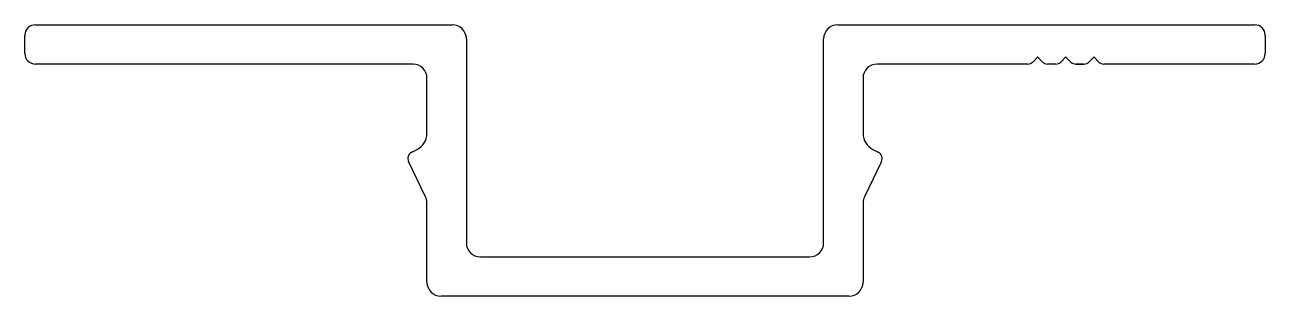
# Model space of a CAD drawing. Header units: inches. Extents: x -21.5 to 22.6, y -0.1 to 9.6.
import ezdxf

# ---------------------------------------------------------------- set-up
doc = ezdxf.new("R2010")
doc.units = ezdxf.units.IN
doc.header["$MEASUREMENT"] = 0
doc.layers.add('DRAWING', color=4, linetype='Continuous')

msp = doc.modelspace()

# ---------------------------------------------------------------- linework, layer by layer
at = {"layer": 'DRAWING', "color": 7, "linetype": 'Continuous'}
for p, q in [((-21.092, 9.561), (-6.274, 9.561)), ((7.43, 9.561), (22.249, 9.561)), ((-21.472, 8.541), (-21.472, 9.181)), ((-5.774, 9.061), (-5.774, 1.796)), ((6.93, 1.796), (6.93, 9.061)), ((22.629, 9.181), (22.629, 8.541)), ((14.534, 8.406), (14.363, 8.235)), ((14.716, 8.235), (14.545, 8.406)), ((15.534, 8.406), (15.363, 8.235)), ((15.716, 8.235), (15.545, 8.406)), ((16.534, 8.406), (16.363, 8.235)), ((16.716, 8.235), (16.545, 8.406)), ((-7.674, 8.161), (-21.092, 8.161)), ((14.186, 8.161), (8.83, 8.161)), ((14.186, 8.161), (14.186, 8.161)), ((14.186, 8.161), (14.186, 8.161)), ((15.186, 8.161), (14.893, 8.161)), ((16.186, 8.161), (15.893, 8.161)), ((15.893, 8.161), (16.186, 8.161)), ((16.186, 8.161), (15.893, 8.161)), ((15.893, 8.161), (16.186, 8.161)), ((16.186, 8.161), (15.893, 8.161)), ((22.249, 8.161), (16.893, 8.161)), ((16.893, 8.161), (16.893, 8.161)), ((16.893, 8.161), (16.893, 8.161)), ((-7.174, 5.69), (-7.174, 7.661)), ((8.33, 7.661), (8.33, 5.69)), ((-7.716, 5.03), (-7.524, 5.126)), ((8.68, 5.126), (8.872, 5.03)), ((-7.223, 3.44), (-7.83, 4.698)), ((8.986, 4.698), (8.38, 3.44)), ((-7.174, 0.396), (-7.174, 3.223)), ((8.33, 3.223), (8.33, 0.396)), ((-5.274, 1.296), (6.43, 1.296)), ((7.83, -0.104), (-6.674, -0.104))]:
    msp.add_line(p, q, dxfattribs=at)
for centre, radius, start, end in [((-21.092, 9.181), 0.38, 90, 180), ((-6.274, 9.061), 0.5, 0, 90), ((7.43, 9.061), 0.5, 90, 180), ((22.249, 9.181), 0.38, 0, 90), ((-21.092, 8.541), 0.38, 180, 270), ((14.539, 8.4), 0.008, 45, 135), ((15.539, 8.4), 0.008, 45, 135), ((16.539, 8.4), 0.008, 45, 135), ((22.249, 8.541), 0.38, 270, 360), ((-7.674, 7.661), 0.5, 0, 90), ((8.83, 7.661), 0.5, 90, 180), ((14.186, 8.411), 0.25, 270, 315), ((14.893, 8.411), 0.25, 225, 270), ((15.186, 8.411), 0.25, 270, 315), ((15.893, 8.411), 0.25, 225, 270), ((16.186, 8.411), 0.25, 270, 315), ((16.893, 8.411), 0.25, 225, 270), ((-7.804, 5.69), 0.63, 296.3784, 0), ((8.96, 5.69), 0.63, 180, 243.6216), ((-7.605, 4.806), 0.25, 116.3784, 205.7481), ((8.761, 4.806), 0.25, 334.2519, 63.6216), ((-7.674, 3.223), 0.5, 360, 25.7481), ((8.83, 3.223), 0.5, 154.2519, 180), ((-5.274, 1.796), 0.5, 180, 270), ((6.43, 1.796), 0.5, 270, 0), ((-6.674, 0.396), 0.5, 180, 270), ((7.83, 0.396), 0.5, 270, 0)]:
    msp.add_arc(centre, radius, start, end, dxfattribs=at)

doc.saveas('drawing.dxf')
